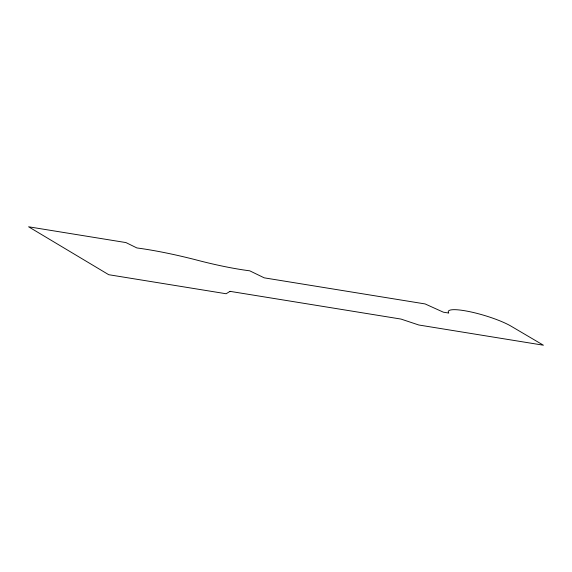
<?xml version="1.0" encoding="UTF-8"?>
<svg xmlns="http://www.w3.org/2000/svg" width="572" height="572" viewBox="0 0 572 572"><rect width="100%" height="100%" fill="white"/><g stroke="black" fill="none" stroke-linecap="round" stroke-linejoin="round"><path stroke-width="0.86" d="M230.03 291.348L226.133 293.751L108.73 274.71L28.6 226.791L125.947 242.578L136.88 247.941A134.835 24.575 16.7 0 1 194.973 259.595A112.57 20.513 16.7 0 0 249.742 270.821L264.235 277.842L425.125 303.939L443.336 312.176L448.741 313.056A35.75 6.514 16.7 0 1 470.284 311.804A35.75 6.514 16.7 0 1 511.54 326.448L543.4 345.209L418.818 325.003L400.979 319.069L230.03 291.348"/></g></svg>
